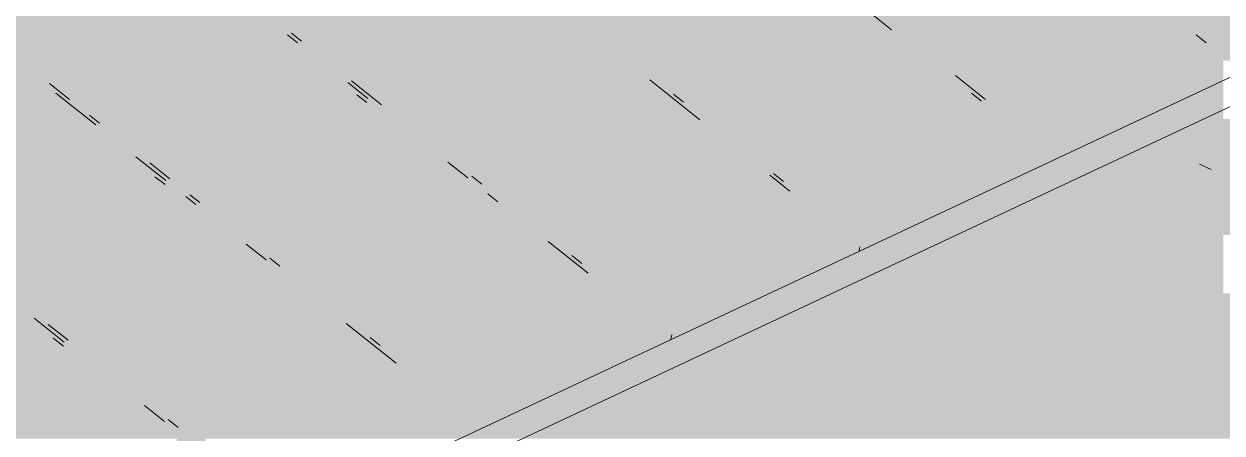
# Paper-space layout '03 3D Building and Roof' of a CAD drawing. Header units: millimetres. Extents: x 5 to 415, y 5 to 292.
# Drawn here: x 258.859 to 262.83, y 82.247 to 83.604 of the extents above; entities that cross this region are included whole.
import ezdxf

# ---------------------------------------------------------------- set-up
doc = ezdxf.new("R2010")
doc.units = ezdxf.units.MM
doc.layers.add('EXISTING', color=7, linetype='Continuous')
doc.layers.add('IMAGES', color=7, linetype='Continuous')

# ---------------------------------------------------------------- blocks, each defined once
blk = doc.blocks.new('SHEET_03')
at = {"layer": 'EXISTING', "color": 250, "lineweight": 9}
for p, q in [((261.6683, 83.6375), (261.7347, 83.5848)), ((259.733, 83.5674), (259.7662, 83.541)), ((259.7787, 83.5469), (259.7455, 83.5732)), ((262.7442, 83.5681), (262.7774, 83.5417)), ((259.131, 81.6782), (262.9452, 83.4689)), ((259.0102, 83.3538), (258.9438, 83.4065)), ((259.9321, 83.4093), (259.9985, 83.3567)), ((260.0442, 83.3362), (259.9446, 83.4152)), ((260.933, 83.4181), (261.099, 83.2864)), ((262.0459, 83.3536), (261.9463, 83.4326)), ((258.9645, 83.3743), (259.0973, 83.2689)), ((259.131, 81.5807), (262.9452, 83.3714)), ((259.9954, 83.343), (259.9622, 83.3694)), ((261.0451, 83.3449), (261.0119, 83.3712)), ((262.0003, 83.3741), (262.0334, 83.3478)), ((259.1097, 83.2748), (259.0766, 83.3011)), ((259.23, 83.1636), (259.3296, 83.0845)), ((259.3421, 83.0904), (259.2757, 83.1431)), ((260.2641, 83.1459), (260.3305, 83.0933)), ((262.7551, 83.1393), (262.7944, 83.1208)), ((259.3265, 83.0709), (259.2933, 83.0973)), ((260.3762, 83.0728), (260.343, 83.0991)), ((261.3313, 83.102), (261.3977, 83.0493)), ((261.3739, 83.0679), (261.3407, 83.0942)), ((261.377, 83.0815), (261.3438, 83.1078)), ((260.3969, 83.0406), (260.4301, 83.0142)), ((259.396, 83.0319), (259.4292, 83.0055)), ((259.4417, 83.0114), (259.4085, 83.0377)), ((260.5961, 82.8826), (260.7288, 82.7772)), ((259.5952, 82.8738), (259.6616, 82.8212)), ((261.6301, 82.8649), (261.627, 82.8513)), ((259.7073, 82.8007), (259.6741, 82.827)), ((260.7081, 82.8094), (260.6749, 82.8357)), ((258.8931, 82.6281), (258.9927, 82.549)), ((259.0052, 82.5549), (258.9388, 82.6076)), ((259.9271, 82.6104), (260.0931, 82.4787)), ((260.0392, 82.5373), (260.006, 82.5636)), ((261.0037, 82.5587), (261.0069, 82.5723)), ((258.9895, 82.5354), (258.9563, 82.5618)), ((259.2582, 82.3383), (259.3246, 82.2857)), ((259.3703, 82.2652), (259.3371, 82.2915))]:
    blk.add_line(p, q, dxfattribs=at)
at = {"layer": 'IMAGES', "color": 7}
for points in [[(258.7873, 83.5784), (258.8836, 83.5784), (258.7873, 83.6748), (258.8836, 83.6748)], [(258.8836, 83.5784), (259.4618, 83.5784), (258.8836, 83.6748), (259.4618, 83.6748)], [(259.4618, 83.5784), (259.5582, 83.5784), (259.4618, 83.6748), (259.5582, 83.6748)], [(259.5582, 83.5784), (259.7509, 83.5784), (259.5582, 83.6748), (259.7509, 83.6748)], [(259.7509, 83.5784), (259.9436, 83.5784), (259.7509, 83.6748), (259.9436, 83.6748)], [(259.9436, 83.5784), (260.4255, 83.5784), (259.9436, 83.6748), (260.4255, 83.6748)], [(260.4255, 83.5784), (260.5218, 83.5784), (260.4255, 83.6748), (260.5218, 83.6748)], [(260.5218, 83.5784), (260.6182, 83.5784), (260.5218, 83.6748), (260.6182, 83.6748)], [(260.6182, 83.5784), (260.7145, 83.5784), (260.6182, 83.6748), (260.7145, 83.6748)], [(260.7145, 83.5784), (260.8109, 83.5784), (260.7145, 83.6748), (260.8109, 83.6748)], [(260.8109, 83.5784), (260.9073, 83.5784), (260.8109, 83.6748), (260.9073, 83.6748)], [(260.9073, 83.5784), (261.0036, 83.5784), (260.9073, 83.6748), (261.0036, 83.6748)], [(261.0036, 83.5784), (261.5818, 83.5784), (261.0036, 83.6748), (261.5818, 83.6748)], [(261.5818, 83.5784), (261.7745, 83.5784), (261.5818, 83.6748), (261.7745, 83.6748)], [(261.7745, 83.5784), (261.8709, 83.5784), (261.7745, 83.6748), (261.8709, 83.6748)], [(261.8709, 83.5784), (262.3527, 83.5784), (261.8709, 83.6748), (262.3527, 83.6748)], [(262.3527, 83.5784), (262.4491, 83.5784), (262.3527, 83.6748), (262.4491, 83.6748)], [(262.4491, 83.5784), (262.5455, 83.5784), (262.4491, 83.6748), (262.5455, 83.6748)], [(262.5455, 83.5784), (262.6418, 83.5784), (262.5455, 83.6748), (262.6418, 83.6748)], [(262.6418, 83.5784), (262.9309, 83.5784), (262.6418, 83.6748), (262.9309, 83.6748)], [(258.6909, 83.482), (258.8836, 83.482), (258.6909, 83.5784), (258.8836, 83.5784)], [(258.8836, 83.482), (258.98, 83.482), (258.8836, 83.5784), (258.98, 83.5784)], [(258.98, 83.482), (259.0764, 83.482), (258.98, 83.5784), (259.0764, 83.5784)], [(259.0764, 83.482), (259.6545, 83.482), (259.0764, 83.5784), (259.6545, 83.5784)], [(259.6545, 83.482), (259.7509, 83.482), (259.6545, 83.5784), (259.7509, 83.5784)], [(259.7509, 83.482), (259.9436, 83.482), (259.7509, 83.5784), (259.9436, 83.5784)], [(259.9436, 83.482), (260.04, 83.482), (259.9436, 83.5784), (260.04, 83.5784)], [(260.04, 83.482), (260.5218, 83.482), (260.04, 83.5784), (260.5218, 83.5784)], [(260.5218, 83.482), (260.6182, 83.482), (260.5218, 83.5784), (260.6182, 83.5784)], [(260.6182, 83.482), (260.7145, 83.482), (260.6182, 83.5784), (260.7145, 83.5784)], [(260.7145, 83.482), (260.9073, 83.482), (260.7145, 83.5784), (260.9073, 83.5784)], [(260.9073, 83.482), (261.0036, 83.482), (260.9073, 83.5784), (261.0036, 83.5784)], [(261.0036, 83.482), (261.1, 83.482), (261.0036, 83.5784), (261.1, 83.5784)], [(261.1, 83.482), (261.5818, 83.482), (261.1, 83.5784), (261.5818, 83.5784)], [(261.5818, 83.482), (261.6782, 83.482), (261.5818, 83.5784), (261.6782, 83.5784)], [(261.6782, 83.482), (261.7745, 83.482), (261.6782, 83.5784), (261.7745, 83.5784)], [(261.7745, 83.482), (261.8709, 83.482), (261.7745, 83.5784), (261.8709, 83.5784)], [(261.8709, 83.482), (261.9673, 83.482), (261.8709, 83.5784), (261.9673, 83.5784)], [(261.9673, 83.482), (262.0636, 83.482), (261.9673, 83.5784), (262.0636, 83.5784)], [(262.0636, 83.482), (262.5455, 83.482), (262.0636, 83.5784), (262.5455, 83.5784)], [(262.5455, 83.3856), (262.6418, 83.3856), (262.5455, 83.5784), (262.6418, 83.5784)], [(262.6418, 83.482), (262.7382, 83.482), (262.6418, 83.5784), (262.7382, 83.5784)], [(262.7382, 83.482), (262.9309, 83.482), (262.7382, 83.5784), (262.9309, 83.5784)], [(258.7873, 83.3856), (258.8836, 83.3856), (258.7873, 83.482), (258.8836, 83.482)], [(258.8836, 83.3856), (258.98, 83.3856), (258.8836, 83.482), (258.98, 83.482)], [(258.98, 83.3856), (259.0764, 83.3856), (258.98, 83.482), (259.0764, 83.482)], [(259.0764, 83.3856), (259.1727, 83.3856), (259.0764, 83.482), (259.1727, 83.482)], [(259.1727, 83.3856), (259.6545, 83.3856), (259.1727, 83.482), (259.6545, 83.482)], [(259.6545, 83.3856), (259.7509, 83.3856), (259.6545, 83.482), (259.7509, 83.482)], [(259.7509, 83.3856), (259.8473, 83.3856), (259.7509, 83.482), (259.8473, 83.482)], [(259.8473, 83.3856), (259.9436, 83.3856), (259.8473, 83.482), (259.9436, 83.482)], [(259.9436, 83.3856), (260.04, 83.3856), (259.9436, 83.482), (260.04, 83.482)], [(260.04, 83.3856), (260.1364, 83.3856), (260.04, 83.482), (260.1364, 83.482)], [(260.1364, 83.3856), (260.7145, 83.3856), (260.1364, 83.482), (260.7145, 83.482)], [(260.7145, 83.3856), (260.8109, 83.3856), (260.7145, 83.482), (260.8109, 83.482)], [(260.8109, 83.3856), (261.0036, 83.3856), (260.8109, 83.482), (261.0036, 83.482)], [(261.0036, 83.3856), (261.1, 83.3856), (261.0036, 83.482), (261.1, 83.482)], [(261.1, 83.3856), (261.1964, 83.3856), (261.1, 83.482), (261.1964, 83.482)], [(261.1964, 83.3856), (261.6782, 83.3856), (261.1964, 83.482), (261.6782, 83.482)], [(261.6782, 83.3856), (261.7745, 83.3856), (261.6782, 83.482), (261.7745, 83.482)], [(261.7745, 83.3856), (261.8709, 83.3856), (261.7745, 83.482), (261.8709, 83.482)], [(261.8709, 83.3856), (262.0636, 83.3856), (261.8709, 83.482), (262.0636, 83.482)], [(262.0636, 83.3856), (262.2564, 83.3856), (262.0636, 83.482), (262.2564, 83.482)], [(262.2564, 83.3856), (262.3527, 83.3856), (262.2564, 83.482), (262.3527, 83.482)], [(262.3527, 83.3856), (262.4491, 83.3856), (262.3527, 83.482), (262.4491, 83.482)], [(262.4491, 83.3856), (262.5455, 83.3856), (262.4491, 83.482), (262.5455, 83.482)], [(262.6418, 83.3856), (262.7382, 83.3856), (262.6418, 83.482), (262.7382, 83.482)], [(262.7382, 83.3856), (262.8345, 83.3856), (262.7382, 83.482), (262.8345, 83.482)], [(258.7873, 83.2892), (258.8836, 83.2892), (258.7873, 83.3856), (258.8836, 83.3856)], [(258.8836, 83.2892), (259.0764, 83.2892), (258.8836, 83.3856), (259.0764, 83.3856)], [(259.0764, 83.2892), (259.1727, 83.2892), (259.0764, 83.3856), (259.1727, 83.3856)], [(259.1727, 83.2892), (259.2691, 83.2892), (259.1727, 83.3856), (259.2691, 83.3856)], [(259.2691, 83.2892), (259.7509, 83.2892), (259.2691, 83.3856), (259.7509, 83.3856)], [(259.7509, 83.2892), (259.8473, 83.2892), (259.7509, 83.3856), (259.8473, 83.3856)], [(259.8473, 83.2892), (259.9436, 83.2892), (259.8473, 83.3856), (259.9436, 83.3856)], [(259.9436, 83.2892), (260.1364, 83.2892), (259.9436, 83.3856), (260.1364, 83.3856)], [(260.1364, 83.2892), (260.2327, 83.2892), (260.1364, 83.3856), (260.2327, 83.3856)], [(260.2327, 83.2892), (260.3291, 83.2892), (260.2327, 83.3856), (260.3291, 83.3856)], [(260.3291, 83.2892), (260.8109, 83.2892), (260.3291, 83.3856), (260.8109, 83.3856)], [(260.8109, 83.2892), (260.9073, 83.2892), (260.8109, 83.3856), (260.9073, 83.3856)], [(260.9073, 83.2892), (261.1, 83.2892), (260.9073, 83.3856), (261.1, 83.3856)], [(261.1, 83.2892), (261.1964, 83.2892), (261.1, 83.3856), (261.1964, 83.3856)], [(261.1964, 83.2892), (261.2927, 83.2892), (261.1964, 83.3856), (261.2927, 83.3856)], [(261.2927, 83.2892), (261.7745, 83.2892), (261.2927, 83.3856), (261.7745, 83.3856)], [(261.7745, 83.2892), (261.8709, 83.2892), (261.7745, 83.3856), (261.8709, 83.3856)], [(261.8709, 83.2892), (261.9673, 83.2892), (261.8709, 83.3856), (261.9673, 83.3856)], [(261.9673, 83.2892), (262.0636, 83.2892), (261.9673, 83.3856), (262.0636, 83.3856)], [(262.0636, 83.2892), (262.16, 83.2892), (262.0636, 83.3856), (262.16, 83.3856)], [(262.16, 83.2892), (262.2564, 83.2892), (262.16, 83.3856), (262.2564, 83.3856)], [(262.2564, 83.2892), (262.3527, 83.2892), (262.2564, 83.3856), (262.3527, 83.3856)], [(262.3527, 83.2892), (262.4491, 83.2892), (262.3527, 83.3856), (262.4491, 83.3856)], [(262.4491, 83.2892), (262.5455, 83.2892), (262.4491, 83.3856), (262.5455, 83.3856)], [(262.5455, 83.2892), (262.6418, 83.2892), (262.5455, 83.3856), (262.6418, 83.3856)], [(262.6418, 83.2892), (262.8345, 83.2892), (262.6418, 83.3856), (262.8345, 83.3856)], [(258.2091, 83.1928), (258.8836, 83.1928), (258.2091, 83.2892), (258.8836, 83.2892)], [(258.8836, 83.1928), (258.98, 83.1928), (258.8836, 83.2892), (258.98, 83.2892)], [(258.98, 83.1928), (259.0764, 83.1928), (258.98, 83.2892), (259.0764, 83.2892)], [(259.0764, 83.1928), (259.1727, 83.1928), (259.0764, 83.2892), (259.1727, 83.2892)], [(259.1727, 83.1928), (259.2691, 83.1928), (259.1727, 83.2892), (259.2691, 83.2892)], [(259.2691, 83.1928), (259.3655, 83.1928), (259.2691, 83.2892), (259.3655, 83.2892)], [(259.3655, 83.1928), (259.8473, 83.1928), (259.3655, 83.2892), (259.8473, 83.2892)], [(259.8473, 83.1928), (259.9436, 83.1928), (259.8473, 83.2892), (259.9436, 83.2892)], [(259.9436, 83.1928), (260.04, 83.1928), (259.9436, 83.2892), (260.04, 83.2892)], [(260.04, 83.1928), (260.1364, 83.1928), (260.04, 83.2892), (260.1364, 83.2892)], [(260.1364, 83.0964), (260.2327, 83.0964), (260.1364, 83.2892), (260.2327, 83.2892)], [(260.2327, 83.1928), (260.3291, 83.1928), (260.2327, 83.2892), (260.3291, 83.2892)], [(260.3291, 83.1928), (260.4255, 83.1928), (260.3291, 83.2892), (260.4255, 83.2892)], [(260.4255, 83.1928), (260.9073, 83.1928), (260.4255, 83.2892), (260.9073, 83.2892)], [(260.9073, 83.1928), (261.0036, 83.1928), (260.9073, 83.2892), (261.0036, 83.2892)], [(261.0036, 83.1928), (261.2927, 83.1928), (261.0036, 83.2892), (261.2927, 83.2892)], [(261.2927, 83.1928), (261.3891, 83.1928), (261.2927, 83.2892), (261.3891, 83.2892)], [(261.3891, 83.1928), (261.4855, 83.1928), (261.3891, 83.2892), (261.4855, 83.2892)], [(261.4855, 83.1928), (261.8709, 83.1928), (261.4855, 83.2892), (261.8709, 83.2892)], [(261.8709, 83.1928), (261.9673, 83.1928), (261.8709, 83.2892), (261.9673, 83.2892)], [(261.9673, 83.1928), (262.0636, 83.1928), (261.9673, 83.2892), (262.0636, 83.2892)], [(262.0636, 83.1928), (262.16, 83.1928), (262.0636, 83.2892), (262.16, 83.2892)], [(262.16, 83.1928), (262.2564, 83.1928), (262.16, 83.2892), (262.2564, 83.2892)], [(262.2564, 83.1928), (262.3527, 83.1928), (262.2564, 83.2892), (262.3527, 83.2892)], [(262.3527, 83.1928), (262.4491, 83.1928), (262.3527, 83.2892), (262.4491, 83.2892)], [(262.4491, 83.1928), (262.5455, 83.1928), (262.4491, 83.2892), (262.5455, 83.2892)], [(262.5455, 83.1928), (265.0509, 83.1928), (262.5455, 83.2892), (265.0509, 83.2892)], [(258.4982, 83.0964), (258.98, 83.0964), (258.4982, 83.1928), (258.98, 83.1928)], [(258.98, 83.0964), (259.0764, 83.0964), (258.98, 83.1928), (259.0764, 83.1928)], [(259.0764, 83.0964), (259.1727, 83.0964), (259.0764, 83.1928), (259.1727, 83.1928)], [(259.1727, 83.0964), (259.3655, 83.0964), (259.1727, 83.1928), (259.3655, 83.1928)], [(259.3655, 83.0964), (259.4618, 83.0964), (259.3655, 83.1928), (259.4618, 83.1928)], [(259.4618, 83.0964), (259.5582, 83.0964), (259.4618, 83.1928), (259.5582, 83.1928)], [(259.5582, 83.0964), (260.04, 83.0964), (259.5582, 83.1928), (260.04, 83.1928)], [(260.04, 83.0964), (260.1364, 83.0964), (260.04, 83.1928), (260.1364, 83.1928)], [(260.2327, 83.0964), (260.3291, 83.0964), (260.2327, 83.1928), (260.3291, 83.1928)], [(260.3291, 83.0964), (260.4255, 83.0964), (260.3291, 83.1928), (260.4255, 83.1928)], [(260.4255, 83.0964), (260.5218, 83.0964), (260.4255, 83.1928), (260.5218, 83.1928)], [(260.5218, 83.0964), (261.0036, 83.0964), (260.5218, 83.1928), (261.0036, 83.1928)], [(261.0036, 83.0964), (261.1, 83.0964), (261.0036, 83.1928), (261.1, 83.1928)], [(261.1, 83.0964), (261.1964, 83.0964), (261.1, 83.1928), (261.1964, 83.1928)], [(261.1964, 83.0964), (261.3891, 83.0964), (261.1964, 83.1928), (261.3891, 83.1928)], [(261.3891, 83.0964), (261.4855, 83.0964), (261.3891, 83.1928), (261.4855, 83.1928)], [(261.4855, 83.0964), (261.5818, 83.0964), (261.4855, 83.1928), (261.5818, 83.1928)], [(261.5818, 83.0964), (261.7745, 83.0964), (261.5818, 83.1928), (261.7745, 83.1928)], [(261.7745, 83.0964), (261.9673, 83.0964), (261.7745, 83.1928), (261.9673, 83.1928)], [(261.9673, 83.0964), (262.0636, 83.0964), (261.9673, 83.1928), (262.0636, 83.1928)], [(262.0636, 83.0964), (262.16, 83.0964), (262.0636, 83.1928), (262.16, 83.1928)], [(262.16, 83.0964), (262.2564, 83.0964), (262.16, 83.1928), (262.2564, 83.1928)], [(262.2564, 83.0964), (262.3527, 83.0964), (262.2564, 83.1928), (262.3527, 83.1928)], [(262.3527, 83.0964), (262.4491, 83.0964), (262.3527, 83.1928), (262.4491, 83.1928)], [(262.4491, 83.0964), (265.0509, 83.0964), (262.4491, 83.1928), (265.0509, 83.1928)], [(258.5945, 83), (259.1727, 83), (258.5945, 83.0964), (259.1727, 83.0964)], [(259.1727, 83), (259.2691, 83), (259.1727, 83.0964), (259.2691, 83.0964)], [(259.2691, 83), (259.4618, 83), (259.2691, 83.0964), (259.4618, 83.0964)], [(259.4618, 83), (259.5582, 83), (259.4618, 83.0964), (259.5582, 83.0964)], [(259.5582, 83), (260.1364, 83), (259.5582, 83.0964), (260.1364, 83.0964)], [(260.1364, 83), (260.2327, 83), (260.1364, 83.0964), (260.2327, 83.0964)], [(260.2327, 83), (260.3291, 83), (260.2327, 83.0964), (260.3291, 83.0964)], [(260.3291, 83), (260.4255, 83), (260.3291, 83.0964), (260.4255, 83.0964)], [(260.4255, 83), (260.5218, 83), (260.4255, 83.0964), (260.5218, 83.0964)], [(260.5218, 83), (260.6182, 83), (260.5218, 83.0964), (260.6182, 83.0964)], [(260.6182, 83), (261.1964, 83), (260.6182, 83.0964), (261.1964, 83.0964)], [(261.1964, 83), (261.2927, 83), (261.1964, 83.0964), (261.2927, 83.0964)], [(261.2927, 83), (261.3891, 83), (261.2927, 83.0964), (261.3891, 83.0964)], [(261.3891, 83), (261.5818, 83), (261.3891, 83.0964), (261.5818, 83.0964)], [(261.5818, 83), (261.7745, 83), (261.5818, 83.0964), (261.7745, 83.0964)], [(261.7745, 83), (261.9673, 83), (261.7745, 83.0964), (261.9673, 83.0964)], [(261.9673, 83), (262.0636, 83), (261.9673, 83.0964), (262.0636, 83.0964)], [(262.0636, 83), (262.16, 83), (262.0636, 83.0964), (262.16, 83.0964)], [(262.16, 83), (264.9545, 83), (262.16, 83.0964), (264.9545, 83.0964)], [(258.7873, 82.9036), (259.2691, 82.9036), (258.7873, 83), (259.2691, 83)], [(259.2691, 82.9036), (259.3655, 82.9036), (259.2691, 83), (259.3655, 83)], [(259.3655, 82.9036), (259.4618, 82.9036), (259.3655, 83), (259.4618, 83)], [(259.4618, 82.9036), (259.5582, 82.9036), (259.4618, 83), (259.5582, 83)], [(259.5582, 82.9036), (259.6545, 82.9036), (259.5582, 83), (259.6545, 83)], [(259.6545, 82.9036), (260.2327, 82.9036), (259.6545, 83), (260.2327, 83)], [(260.2327, 82.9036), (260.3291, 82.9036), (260.2327, 83), (260.3291, 83)], [(260.3291, 82.9036), (260.4255, 82.9036), (260.3291, 83), (260.4255, 83)], [(260.4255, 82.9036), (260.6182, 82.9036), (260.4255, 83), (260.6182, 83)], [(260.6182, 82.9036), (260.7145, 82.9036), (260.6182, 83), (260.7145, 83)], [(260.7145, 82.9036), (260.8109, 82.9036), (260.7145, 83), (260.8109, 83)], [(260.8109, 82.9036), (261.2927, 82.9036), (260.8109, 83), (261.2927, 83)], [(261.2927, 82.9036), (261.3891, 82.9036), (261.2927, 83), (261.3891, 83)], [(261.3891, 82.8072), (261.4855, 82.8072), (261.3891, 83), (261.4855, 83)], [(261.4855, 82.9036), (261.5818, 82.9036), (261.4855, 83), (261.5818, 83)], [(261.5818, 82.9036), (261.6782, 82.9036), (261.5818, 83), (261.6782, 83)], [(261.6782, 82.9036), (261.7745, 82.9036), (261.6782, 83), (261.7745, 83)], [(261.7745, 82.9036), (261.8709, 82.9036), (261.7745, 83), (261.8709, 83)], [(261.8709, 82.9036), (262.0636, 82.9036), (261.8709, 83), (262.0636, 83)], [(262.0636, 82.9036), (262.16, 82.9036), (262.0636, 83), (262.16, 83)], [(262.16, 82.9036), (262.4491, 82.9036), (262.16, 83), (262.4491, 83)], [(262.4491, 82.9036), (262.5455, 82.9036), (262.4491, 83), (262.5455, 83)], [(262.5455, 82.9036), (264.8582, 82.9036), (262.5455, 83), (264.8582, 83)], [(258.7873, 82.8072), (258.8836, 82.8072), (258.7873, 82.9036), (258.8836, 82.9036)], [(258.8836, 82.8072), (259.4618, 82.8072), (258.8836, 82.9036), (259.4618, 82.9036)], [(259.4618, 82.8072), (259.5582, 82.8072), (259.4618, 82.9036), (259.5582, 82.9036)], [(259.5582, 82.8072), (259.6545, 82.8072), (259.5582, 82.9036), (259.6545, 82.9036)], [(259.6545, 82.8072), (259.7509, 82.8072), (259.6545, 82.9036), (259.7509, 82.9036)], [(259.7509, 82.8072), (259.8473, 82.8072), (259.7509, 82.9036), (259.8473, 82.9036)], [(259.8473, 82.8072), (260.3291, 82.8072), (259.8473, 82.9036), (260.3291, 82.9036)], [(260.3291, 82.8072), (260.5218, 82.8072), (260.3291, 82.9036), (260.5218, 82.9036)], [(260.5218, 82.8072), (260.7145, 82.8072), (260.5218, 82.9036), (260.7145, 82.9036)], [(260.7145, 82.8072), (260.9073, 82.8072), (260.7145, 82.9036), (260.9073, 82.9036)], [(260.9073, 82.8072), (261.1964, 82.8072), (260.9073, 82.9036), (261.1964, 82.9036)], [(261.1964, 82.8072), (261.3891, 82.8072), (261.1964, 82.9036), (261.3891, 82.9036)], [(261.4855, 82.8072), (261.5818, 82.8072), (261.4855, 82.9036), (261.5818, 82.9036)], [(261.5818, 82.8072), (261.6782, 82.8072), (261.5818, 82.9036), (261.6782, 82.9036)], [(261.6782, 82.8072), (261.7745, 82.8072), (261.6782, 82.9036), (261.7745, 82.9036)], [(261.7745, 82.8072), (261.8709, 82.8072), (261.7745, 82.9036), (261.8709, 82.9036)], [(261.8709, 82.8072), (261.9673, 82.8072), (261.8709, 82.9036), (261.9673, 82.9036)], [(261.9673, 82.8072), (262.0636, 82.8072), (261.9673, 82.9036), (262.0636, 82.9036)], [(262.0636, 82.8072), (262.16, 82.8072), (262.0636, 82.9036), (262.16, 82.9036)], [(262.16, 82.8072), (262.4491, 82.8072), (262.16, 82.9036), (262.4491, 82.9036)], [(262.4491, 82.8072), (262.5455, 82.8072), (262.4491, 82.9036), (262.5455, 82.9036)], [(262.5455, 82.8072), (262.6418, 82.8072), (262.5455, 82.9036), (262.6418, 82.9036)], [(262.6418, 82.8072), (262.7382, 82.8072), (262.6418, 82.9036), (262.7382, 82.9036)], [(262.7382, 82.8072), (262.8345, 82.8072), (262.7382, 82.9036), (262.8345, 82.9036)], [(258.7873, 82.7108), (258.8836, 82.7108), (258.7873, 82.8072), (258.8836, 82.8072)], [(258.8836, 82.7108), (258.98, 82.7108), (258.8836, 82.8072), (258.98, 82.8072)], [(258.98, 82.7108), (259.5582, 82.7108), (258.98, 82.8072), (259.5582, 82.8072)], [(259.5582, 82.7108), (259.6545, 82.7108), (259.5582, 82.8072), (259.6545, 82.8072)], [(259.6545, 82.7108), (259.8473, 82.7108), (259.6545, 82.8072), (259.8473, 82.8072)], [(259.8473, 82.7108), (259.9436, 82.7108), (259.8473, 82.8072), (259.9436, 82.8072)], [(259.9436, 82.7108), (260.04, 82.7108), (259.9436, 82.8072), (260.04, 82.8072)], [(260.04, 82.7108), (260.5218, 82.7108), (260.04, 82.8072), (260.5218, 82.8072)], [(260.5218, 82.7108), (260.6182, 82.7108), (260.5218, 82.8072), (260.6182, 82.8072)], [(260.6182, 82.7108), (260.7145, 82.7108), (260.6182, 82.8072), (260.7145, 82.8072)], [(260.7145, 82.7108), (260.8109, 82.7108), (260.7145, 82.8072), (260.8109, 82.8072)], [(260.8109, 82.7108), (260.9073, 82.7108), (260.8109, 82.8072), (260.9073, 82.8072)], [(260.9073, 82.7108), (261.1964, 82.7108), (260.9073, 82.8072), (261.1964, 82.8072)], [(261.1964, 82.7108), (261.3891, 82.7108), (261.1964, 82.8072), (261.3891, 82.8072)], [(261.3891, 82.7108), (261.4855, 82.7108), (261.3891, 82.8072), (261.4855, 82.8072)], [(261.4855, 82.6144), (261.5818, 82.6144), (261.4855, 82.8072), (261.5818, 82.8072)], [(261.5818, 82.7108), (261.7745, 82.7108), (261.5818, 82.8072), (261.7745, 82.8072)], [(261.7745, 82.7108), (261.8709, 82.7108), (261.7745, 82.8072), (261.8709, 82.8072)], [(261.8709, 82.7108), (261.9673, 82.7108), (261.8709, 82.8072), (261.9673, 82.8072)], [(261.9673, 82.7108), (262.0636, 82.7108), (261.9673, 82.8072), (262.0636, 82.8072)], [(262.0636, 82.7108), (262.16, 82.7108), (262.0636, 82.8072), (262.16, 82.8072)], [(262.16, 82.7108), (262.5455, 82.7108), (262.16, 82.8072), (262.5455, 82.8072)], [(262.5455, 82.7108), (262.6418, 82.7108), (262.5455, 82.8072), (262.6418, 82.8072)], [(262.6418, 82.7108), (262.7382, 82.7108), (262.6418, 82.8072), (262.7382, 82.8072)], [(262.7382, 82.7108), (262.8345, 82.7108), (262.7382, 82.8072), (262.8345, 82.8072)], [(258.7873, 82.6144), (258.8836, 82.6144), (258.7873, 82.7108), (258.8836, 82.7108)], [(258.8836, 82.6144), (258.98, 82.6144), (258.8836, 82.7108), (258.98, 82.7108)], [(258.98, 82.6144), (259.0764, 82.6144), (258.98, 82.7108), (259.0764, 82.7108)], [(259.0764, 82.6144), (259.5582, 82.6144), (259.0764, 82.7108), (259.5582, 82.7108)], [(259.5582, 82.6144), (259.6545, 82.6144), (259.5582, 82.7108), (259.6545, 82.7108)], [(259.6545, 82.6144), (259.7509, 82.6144), (259.6545, 82.7108), (259.7509, 82.7108)], [(259.7509, 82.6144), (259.8473, 82.6144), (259.7509, 82.7108), (259.8473, 82.7108)], [(259.8473, 82.6144), (259.9436, 82.6144), (259.8473, 82.7108), (259.9436, 82.7108)], [(259.9436, 82.6144), (260.04, 82.6144), (259.9436, 82.7108), (260.04, 82.7108)], [(260.04, 82.6144), (260.1364, 82.6144), (260.04, 82.7108), (260.1364, 82.7108)], [(260.1364, 82.6144), (260.7145, 82.6144), (260.1364, 82.7108), (260.7145, 82.7108)], [(260.7145, 82.6144), (260.8109, 82.6144), (260.7145, 82.7108), (260.8109, 82.7108)], [(260.8109, 82.6144), (260.9073, 82.6144), (260.8109, 82.7108), (260.9073, 82.7108)], [(260.9073, 82.6144), (261.1, 82.6144), (260.9073, 82.7108), (261.1, 82.7108)], [(261.1, 82.6144), (261.1964, 82.6144), (261.1, 82.7108), (261.1964, 82.7108)], [(261.1964, 82.6144), (261.2927, 82.6144), (261.1964, 82.7108), (261.2927, 82.7108)], [(261.2927, 82.6144), (261.3891, 82.6144), (261.2927, 82.7108), (261.3891, 82.7108)], [(261.3891, 82.6144), (261.4855, 82.6144), (261.3891, 82.7108), (261.4855, 82.7108)], [(261.5818, 82.6144), (261.6782, 82.6144), (261.5818, 82.7108), (261.6782, 82.7108)], [(261.6782, 82.6144), (261.7745, 82.6144), (261.6782, 82.7108), (261.7745, 82.7108)], [(261.7745, 82.6144), (261.9673, 82.6144), (261.7745, 82.7108), (261.9673, 82.7108)], [(261.9673, 82.6144), (262.7382, 82.6144), (261.9673, 82.7108), (262.7382, 82.7108)], [(262.7382, 82.6144), (262.9309, 82.6144), (262.7382, 82.7108), (262.9309, 82.7108)], [(258.7873, 82.518), (258.8836, 82.518), (258.7873, 82.6144), (258.8836, 82.6144)], [(258.8836, 82.518), (259.0764, 82.518), (258.8836, 82.6144), (259.0764, 82.6144)], [(259.0764, 82.518), (259.1727, 82.518), (259.0764, 82.6144), (259.1727, 82.6144)], [(259.1727, 82.518), (259.7509, 82.518), (259.1727, 82.6144), (259.7509, 82.6144)], [(259.7509, 82.518), (259.8473, 82.518), (259.7509, 82.6144), (259.8473, 82.6144)], [(259.8473, 82.518), (259.9436, 82.518), (259.8473, 82.6144), (259.9436, 82.6144)], [(259.9436, 82.518), (260.04, 82.518), (259.9436, 82.6144), (260.04, 82.6144)], [(260.04, 82.518), (260.1364, 82.518), (260.04, 82.6144), (260.1364, 82.6144)], [(260.1364, 82.518), (260.2327, 82.518), (260.1364, 82.6144), (260.2327, 82.6144)], [(260.2327, 82.518), (260.5218, 82.518), (260.2327, 82.6144), (260.5218, 82.6144)], [(260.5218, 82.518), (260.7145, 82.518), (260.5218, 82.6144), (260.7145, 82.6144)], [(260.7145, 82.518), (260.8109, 82.518), (260.7145, 82.6144), (260.8109, 82.6144)], [(260.8109, 82.518), (261.0036, 82.518), (260.8109, 82.6144), (261.0036, 82.6144)], [(261.0036, 82.518), (261.1, 82.518), (261.0036, 82.6144), (261.1, 82.6144)], [(261.1, 82.518), (261.1964, 82.518), (261.1, 82.6144), (261.1964, 82.6144)], [(261.1964, 82.518), (261.3891, 82.518), (261.1964, 82.6144), (261.3891, 82.6144)], [(261.3891, 82.518), (261.4855, 82.518), (261.3891, 82.6144), (261.4855, 82.6144)], [(261.4855, 82.518), (261.7745, 82.518), (261.4855, 82.6144), (261.7745, 82.6144)], [(261.7745, 82.518), (262.9309, 82.518), (261.7745, 82.6144), (262.9309, 82.6144)], [(258.4018, 82.4216), (258.8836, 82.4216), (258.4018, 82.518), (258.8836, 82.518)], [(258.8836, 82.4216), (258.98, 82.4216), (258.8836, 82.518), (258.98, 82.518)], [(258.98, 82.4216), (259.0764, 82.4216), (258.98, 82.518), (259.0764, 82.518)], [(259.0764, 82.4216), (259.1727, 82.4216), (259.0764, 82.518), (259.1727, 82.518)], [(259.1727, 82.4216), (259.2691, 82.4216), (259.1727, 82.518), (259.2691, 82.518)], [(259.2691, 82.4216), (259.3655, 82.4216), (259.2691, 82.518), (259.3655, 82.518)], [(259.3655, 82.4216), (259.8473, 82.4216), (259.3655, 82.518), (259.8473, 82.518)], [(259.8473, 82.4216), (259.9436, 82.4216), (259.8473, 82.518), (259.9436, 82.518)], [(259.9436, 82.4216), (260.04, 82.4216), (259.9436, 82.518), (260.04, 82.518)], [(260.04, 82.4216), (260.1364, 82.4216), (260.04, 82.518), (260.1364, 82.518)], [(260.1364, 82.4216), (260.2327, 82.4216), (260.1364, 82.518), (260.2327, 82.518)], [(260.2327, 82.4216), (260.3291, 82.4216), (260.2327, 82.518), (260.3291, 82.518)], [(260.3291, 82.4216), (260.4255, 82.4216), (260.3291, 82.518), (260.4255, 82.518)], [(260.4255, 82.4216), (260.5218, 82.4216), (260.4255, 82.518), (260.5218, 82.518)], [(260.5218, 82.4216), (260.6182, 82.4216), (260.5218, 82.518), (260.6182, 82.518)], [(260.6182, 82.4216), (260.7145, 82.4216), (260.6182, 82.518), (260.7145, 82.518)], [(260.7145, 82.4216), (260.8109, 82.4216), (260.7145, 82.518), (260.8109, 82.518)], [(260.8109, 82.4216), (260.9073, 82.4216), (260.8109, 82.518), (260.9073, 82.518)], [(260.9073, 82.4216), (261.0036, 82.4216), (260.9073, 82.518), (261.0036, 82.518)], [(261.0036, 82.4216), (261.1, 82.4216), (261.0036, 82.518), (261.1, 82.518)], [(261.1, 82.4216), (261.1964, 82.4216), (261.1, 82.518), (261.1964, 82.518)], [(261.1964, 82.4216), (261.3891, 82.4216), (261.1964, 82.518), (261.3891, 82.518)], [(261.3891, 82.4216), (261.4855, 82.4216), (261.3891, 82.518), (261.4855, 82.518)], [(261.4855, 82.4216), (263.22, 82.4216), (261.4855, 82.518), (263.22, 82.518)], [(258.4982, 82.3252), (258.98, 82.3252), (258.4982, 82.4216), (258.98, 82.4216)], [(258.98, 82.3252), (259.0764, 82.3252), (258.98, 82.4216), (259.0764, 82.4216)], [(259.0764, 82.3252), (259.1727, 82.3252), (259.0764, 82.4216), (259.1727, 82.4216)], [(259.1727, 82.3252), (259.2691, 82.3252), (259.1727, 82.4216), (259.2691, 82.4216)], [(259.2691, 82.3252), (259.3655, 82.3252), (259.2691, 82.4216), (259.3655, 82.4216)], [(259.3655, 82.3252), (259.4618, 82.3252), (259.3655, 82.4216), (259.4618, 82.4216)], [(259.4618, 82.3252), (259.9436, 82.3252), (259.4618, 82.4216), (259.9436, 82.4216)], [(259.9436, 82.3252), (260.04, 82.3252), (259.9436, 82.4216), (260.04, 82.4216)], [(260.04, 82.3252), (260.1364, 82.3252), (260.04, 82.4216), (260.1364, 82.4216)], [(260.1364, 82.3252), (260.2327, 82.3252), (260.1364, 82.4216), (260.2327, 82.4216)], [(260.2327, 82.3252), (260.3291, 82.3252), (260.2327, 82.4216), (260.3291, 82.4216)], [(260.3291, 82.3252), (260.4255, 82.3252), (260.3291, 82.4216), (260.4255, 82.4216)], [(260.4255, 82.3252), (260.5218, 82.3252), (260.4255, 82.4216), (260.5218, 82.4216)], [(260.5218, 82.3252), (260.6182, 82.3252), (260.5218, 82.4216), (260.6182, 82.4216)], [(260.6182, 82.3252), (260.7145, 82.3252), (260.6182, 82.4216), (260.7145, 82.4216)], [(260.7145, 82.3252), (260.9073, 82.3252), (260.7145, 82.4216), (260.9073, 82.4216)], [(260.9073, 82.3252), (261.0036, 82.3252), (260.9073, 82.4216), (261.0036, 82.4216)], [(261.0036, 82.3252), (261.1, 82.3252), (261.0036, 82.4216), (261.1, 82.4216)], [(261.1, 82.3252), (261.3891, 82.3252), (261.1, 82.4216), (261.3891, 82.4216)], [(261.3891, 82.3252), (263.3164, 82.3252), (261.3891, 82.4216), (263.3164, 82.4216)], [(258.6909, 82.2288), (259.0764, 82.2288), (258.6909, 82.3252), (259.0764, 82.3252)], [(259.0764, 82.2288), (259.1727, 82.2288), (259.0764, 82.3252), (259.1727, 82.3252)], [(259.1727, 82.2288), (259.3655, 82.2288), (259.1727, 82.3252), (259.3655, 82.3252)], [(259.3655, 82.1324), (259.4618, 82.1324), (259.3655, 82.3252), (259.4618, 82.3252)], [(259.4618, 82.2288), (259.5582, 82.2288), (259.4618, 82.3252), (259.5582, 82.3252)], [(259.5582, 82.2288), (259.6545, 82.2288), (259.5582, 82.3252), (259.6545, 82.3252)], [(259.6545, 82.2288), (259.9436, 82.2288), (259.6545, 82.3252), (259.9436, 82.3252)], [(259.9436, 82.2288), (260.04, 82.2288), (259.9436, 82.3252), (260.04, 82.3252)], [(260.04, 82.2288), (260.1364, 82.2288), (260.04, 82.3252), (260.1364, 82.3252)], [(260.1364, 82.2288), (260.2327, 82.2288), (260.1364, 82.3252), (260.2327, 82.3252)], [(260.2327, 82.2288), (260.4255, 82.2288), (260.2327, 82.3252), (260.4255, 82.3252)], [(260.4255, 82.2288), (260.5218, 82.2288), (260.4255, 82.3252), (260.5218, 82.3252)], [(260.5218, 82.2288), (260.7145, 82.2288), (260.5218, 82.3252), (260.7145, 82.3252)], [(260.7145, 82.2288), (260.8109, 82.2288), (260.7145, 82.3252), (260.8109, 82.3252)], [(260.8109, 82.2288), (260.9073, 82.2288), (260.8109, 82.3252), (260.9073, 82.3252)], [(260.9073, 82.2288), (261.1, 82.2288), (260.9073, 82.3252), (261.1, 82.3252)], [(261.1, 82.2288), (263.6055, 82.2288), (261.1, 82.3252), (263.6055, 82.3252)]]:
    blk.add_solid(points, dxfattribs=at)

psp = doc.layouts.new('03 3D Building and Roof')

# ---------------------------------------------------------------- block references
psp.add_blockref('SHEET_03', (0, 0))

doc.saveas('drawing.dxf')
